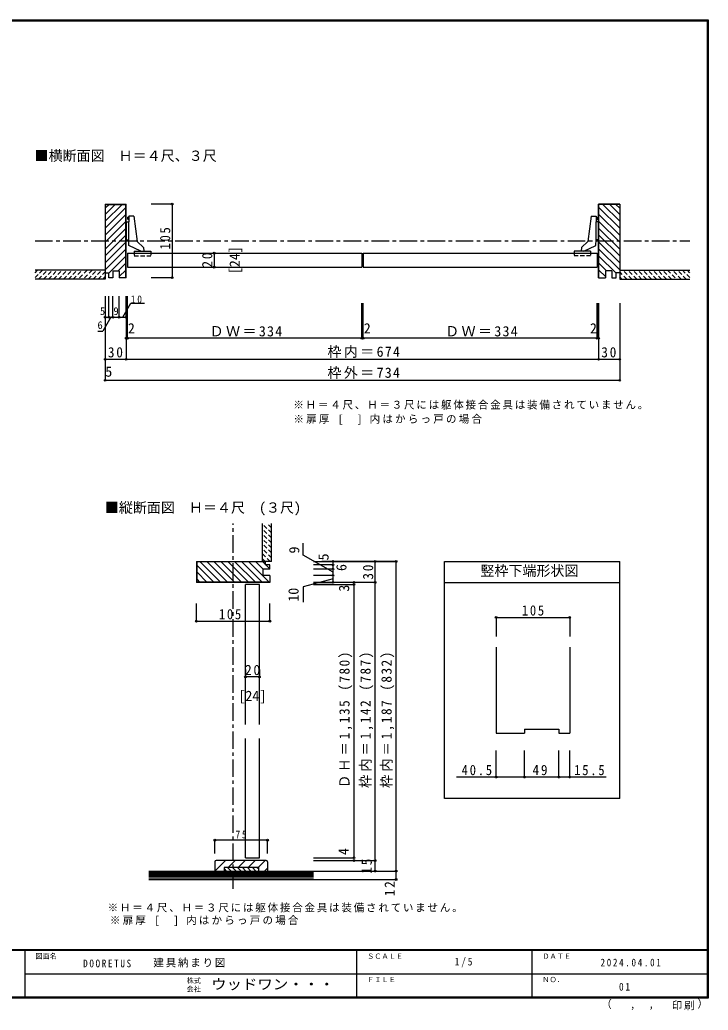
# Model space of a CAD drawing. Units: millimetres, scale not verified. Extents: x -973 to 977, y -718 to 696.
# Drawn here: x -5 to 977, y -718 to 696 of the extents above; entities that cross this region are included whole.
import ezdxf
from ezdxf.enums import TextEntityAlignment as Align

# ---------------------------------------------------------------- set-up
doc = ezdxf.new("R2010")
doc.units = ezdxf.units.MM
doc.header["$LTSCALE"] = 5
doc.header["$PDMODE"] = 32
doc.header["$PDSIZE"] = 2.5
doc.linetypes.add('CHAIN1', pattern=[8, 5, -1, 1, -1])
doc.linetypes.add('DASHED1', pattern=[1.8, 1.2, -0.6])
for name, color, linetype in [('0-0_補助線', 3, 'Continuous'), ('0-1_通り芯', 4, 'CHAIN1'), ('0-3_仕上げ', 2, 'Continuous'), ('0-4_枠', 3, 'Continuous'), ('0-6_扉', 6, 'Continuous'), ('0-7_金物', 7, 'Continuous'), ('0-A_文字', 7, 'Continuous'), ('0-B_寸法', 7, 'Continuous'), ('0-C_ハッチ', 4, 'Continuous'), ('F-0_補助線', 7, 'Continuous'), ('F-1_枠', 6, 'Continuous'), ('F-A_文字', 7, 'Continuous')]:
    doc.layers.add(name, color=color, linetype=linetype)
doc.styles.add('ＭＳ ゴシック', font='')
doc.styles.get('ＭＳ ゴシック').set_extended_font_data('MS Gothic')

msp = doc.modelspace()

# ---------------------------------------------------------------- linework, layer by layer
at = {"layer": '0-0_補助線'}
for p, q in [((600.369, -77.213), (850.369, -77.213)), ((600.369, -415.718), (600.369, -77.213)), ((850.369, -415.718), (850.369, -77.213)), ((600.369, -107.213), (850.369, -107.213)), ((674.054, -199.822), (674.054, -322.188)), ((779.054, -199.822), (779.054, -322.188)), ((674.054, -322.188), (714.554, -322.188)), ((714.554, -316.488), (763.554, -316.488)), ((714.554, -316.488), (714.554, -322.188)), ((763.554, -316.488), (763.554, -322.188)), ((763.554, -322.188), (779.054, -322.188)), ((850.369, -415.718), (600.369, -415.718)), ((287.843, -504.214), (272.843, -519.214)), ((272.869, -506.214), (272.869, -519.214)), ((345.869, -504.214), (274.869, -504.214)), ((301.985, -504.214), (291.985, -514.214)), ((316.127, -504.214), (306.127, -514.214)), ((330.269, -504.214), (320.269, -514.214)), ((344.411, -504.214), (334.411, -514.214)), ((347.869, -506.214), (347.869, -519.214)), ((347.869, -514.898), (343.553, -519.214))]:
    msp.add_line(p, q, dxfattribs=at)
at = {"layer": '0-0_補助線', "color": 4}
for p, q in [((674.054, -157.201), (779.054, -157.201)), ((674.054, -157.201), (674.054, -184.335)), ((779.054, -157.201), (779.054, -184.335)), ((674.054, -385.038), (674.054, -347.279)), ((714.554, -385.038), (714.554, -347.279)), ((763.554, -385.038), (763.554, -347.279)), ((779.054, -385.038), (779.054, -347.279)), ((714.554, -385.038), (617.591, -385.038)), ((763.554, -385.038), (714.554, -385.038)), ((831.057, -385.038), (763.554, -385.038))]:
    msp.add_line(p, q, dxfattribs=at)
at = {"layer": '0-0_補助線', "color": 7}
for p, q in [((285.869, -516.205), (288.878, -519.214)), ((290.949, -514.214), (295.949, -519.214)), ((298.02, -514.214), (303.02, -519.214)), ((305.091, -514.214), (310.091, -519.214)), ((312.162, -514.214), (317.162, -519.214)), ((319.233, -514.214), (324.233, -519.214)), ((326.304, -514.214), (331.304, -519.214)), ((333.375, -514.214), (334.869, -515.708)), ((334.869, -514.214), (334.869, -519.214))]:
    msp.add_line(p, q, dxfattribs=at)
msp.add_lwpolyline([(334.869, -514.214), (285.869, -514.214), (285.869, -519.214)], dxfattribs=at)
at = {"layer": '0-0_補助線'}
for centre, start, end in [((274.869, -506.214), 90, 180), ((345.869, -506.214), 0, 90)]:
    msp.add_arc(centre, 2, start, end, dxfattribs=at)
at = {"layer": '0-0_補助線', "color": 7}
for p in [(674.054, -157.201), (779.054, -157.201), (674.054, -385.038), (714.554, -385.038), (763.554, -385.038), (779.054, -385.038)]:
    msp.add_point(p, dxfattribs=at)
at = {"layer": '0-1_通り芯'}
for p, q in [((16.369, 380.25), (950.369, 380.25)), ((298.869, -544.796), (298.869, -23.214))]:
    msp.add_line(p, q, dxfattribs=at)
at = {"layer": '0-3_仕上げ'}
for p, q in [((116.369, 338.25), (16.369, 338.25)), ((116.369, 325.75), (16.369, 325.75)), ((116.369, 338.25), (116.369, 325.75)), ((850.369, 338.25), (950.369, 338.25)), ((850.369, 338.25), (850.369, 325.75)), ((850.369, 325.75), (950.369, 325.75)), ((340.869, -77.214), (340.869, -23.214)), ((353.369, -77.214), (353.369, -23.214)), ((353.369, -77.214), (340.869, -77.214)), ((178.369, -519.214), (413.369, -519.214)), ((178.369, -531.214), (413.369, -531.214))]:
    msp.add_line(p, q, dxfattribs=at)
at = {"layer": '0-3_仕上げ', "color": 7}
for p, q in [((178.369, -521.214), (413.369, -521.214)), ((178.369, -523.214), (413.369, -523.214)), ((413.369, -525.214), (178.369, -525.214)), ((413.369, -527.214), (178.369, -527.214)), ((413.369, -529.214), (178.369, -529.214))]:
    msp.add_line(p, q, dxfattribs=at)
at = {"layer": '0-4_枠'}
for p, q in [((116.369, 432.75), (146.369, 432.75)), ((116.369, 432.75), (116.369, 334.75)), ((116.369, 432.25), (145.869, 432.25)), ((145.869, 327.75), (145.869, 432.25)), ((146.369, 327.75), (146.369, 432.75)), ((820.369, 327.75), (820.369, 432.75)), ((850.369, 432.75), (820.369, 432.75)), ((820.869, 327.75), (820.869, 432.25)), ((850.369, 432.25), (820.869, 432.25)), ((850.369, 432.75), (850.369, 334.75)), ((116.369, 334.75), (121.369, 334.75)), ((121.369, 327.75), (121.369, 334.75)), ((127.369, 327.75), (121.369, 327.75)), ((127.369, 337.75), (136.369, 337.75)), ((127.369, 337.75), (127.369, 327.75)), ((136.369, 337.75), (136.369, 327.75)), ((146.369, 327.75), (136.369, 327.75)), ((820.369, 327.75), (830.369, 327.75)), ((839.369, 337.75), (830.369, 337.75)), ((830.369, 337.75), (830.369, 327.75)), ((839.369, 337.75), (839.369, 327.75)), ((839.369, 327.75), (845.369, 327.75)), ((845.369, 327.75), (845.369, 334.75)), ((850.369, 334.75), (845.369, 334.75)), ((246.369, -77.214), (344.369, -77.214)), ((246.369, -77.214), (246.369, -107.214)), ((246.869, -77.214), (246.869, -106.714)), ((344.369, -77.214), (344.369, -82.214)), ((341.369, -88.214), (341.369, -97.214)), ((351.369, -88.214), (341.369, -88.214)), ((351.369, -97.214), (341.369, -97.214)), ((351.369, -97.214), (351.369, -107.214)), ((351.369, -107.214), (246.369, -107.214)), ((351.369, -106.714), (246.869, -106.714)), ((272.869, -519.214), (347.869, -519.214))]:
    msp.add_line(p, q, dxfattribs=at)
msp.add_lwpolyline([(351.369, -88.214), (351.369, -82.214), (344.369, -82.214)], dxfattribs=at)
at = {"layer": '0-6_扉'}
for p, q in [((148.369, 362.75), (482.369, 362.75)), ((148.369, 362.75), (148.369, 342.75)), ((482.369, 362.75), (482.369, 342.75)), ((484.369, 362.75), (818.369, 362.75)), ((484.369, 362.75), (484.369, 342.75)), ((818.369, 362.75), (818.369, 342.75)), ((148.369, 342.75), (482.369, 342.75)), ((484.369, 342.75), (818.369, 342.75)), ((316.37, -310.214), (316.37, -110.214)), ((336.37, -110.214), (316.37, -110.214)), ((336.37, -310.214), (336.37, -110.214)), ((316.37, -500.214), (316.37, -330.214))]:
    msp.add_line(p, q, dxfattribs=at)
msp.add_lwpolyline([(316.37, -500.214), (336.37, -500.214), (336.37, -330.214)], dxfattribs=at)
at = {"layer": '0-7_金物'}
for p, q in [((148.351, 413.853), (148.136, 411.06)), ((149.563, 410.822), (148.136, 411.06)), ((148.351, 413.853), (149.979, 415.073)), ((149.563, 412.034), (150.031, 412.268)), ((149.563, 410.822), (149.563, 412.034)), ((149.97, 415.541), (150.119, 407.491)), ((156.97, 415.492), (149.97, 415.541)), ((156.97, 415.492), (161.89, 379.501)), ((809.768, 415.492), (804.848, 379.501)), ((809.768, 415.492), (816.768, 415.541)), ((816.768, 415.541), (816.619, 407.491)), ((817.175, 412.034), (816.708, 412.268)), ((818.387, 413.853), (816.76, 415.073)), ((817.175, 410.822), (817.175, 412.034)), ((817.175, 410.822), (818.602, 411.06)), ((818.387, 413.853), (818.602, 411.06)), ((146.369, 407.491), (150.119, 407.491)), ((146.369, 407.491), (146.369, 381.591)), ((150.119, 381.591), (150.119, 407.491)), ((816.619, 381.591), (816.619, 407.491)), ((820.369, 407.491), (816.619, 407.491)), ((820.369, 407.491), (820.369, 381.591)), ((150.17, 373.734), (150.119, 382.041)), ((816.568, 373.734), (816.619, 382.041)), ((146.369, 381.591), (150.122, 381.591)), ((167.348, 365.75), (150.17, 373.734)), ((161.89, 379.501), (170.983, 370.812)), ((170.983, 370.812), (171.224, 365.75)), ((795.755, 370.812), (795.514, 365.75)), ((804.848, 379.501), (795.755, 370.812)), ((799.39, 365.75), (816.568, 373.734)), ((820.369, 381.591), (816.616, 381.591)), ((157.762, 365.75), (181.312, 365.75)), ((808.977, 365.75), (785.427, 365.75))]:
    msp.add_line(p, q, dxfattribs=at)
at = {"layer": '0-7_金物', "linetype": 'DASHED1'}
for p, q in [((157.762, 365.75), (157.762, 358.76)), ((157.762, 358.76), (181.312, 358.76)), ((181.312, 365.75), (181.312, 358.76)), ((785.427, 365.75), (785.427, 358.76)), ((808.977, 358.76), (785.427, 358.76)), ((808.977, 365.75), (808.977, 358.76))]:
    msp.add_line(p, q, dxfattribs=at)
at = {"layer": '0-A_文字', "color": 4}
for p, q in [((441.369, -82.213), (413.369, -82.213)), ((441.369, -88.213), (413.369, -88.213)), ((441.369, -97.213), (413.369, -97.213)), ((441.369, -102.213), (398.796, -113.621)), ((413.369, -107.213), (441.369, -107.213)), ((441.369, -107.214), (413.369, -107.214)), ((398.796, -113.621), (398.796, -135.489))]:
    msp.add_line(p, q, dxfattribs=at)
msp.add_lwpolyline([(441.369, -92.713), (398.796, -68.134), (398.796, -51.284)], dxfattribs=at)
at = {"layer": '0-A_文字'}
for p in [(441.369, -77.213), (441.369, -82.213), (441.369, -88.213), (441.369, -97.213), (441.369, -107.213), (441.369, -107.214)]:
    msp.add_point(p, dxfattribs=at)
at = {"layer": '0-B_寸法', "color": 4}
for p, q in [((211.803, 432.75), (181.803, 432.75)), ((211.803, 432.75), (211.803, 327.75)), ((259.961, 362.75), (271.855, 362.75)), ((271.855, 362.75), (271.855, 342.75)), ((259.961, 342.75), (271.855, 342.75)), ((211.803, 327.75), (181.803, 327.75)), ((116.369, 301.25), (116.369, 181.25)), ((121.369, 271.25), (121.369, 301.25)), ((127.369, 271.25), (127.369, 301.25)), ((136.369, 271.25), (136.369, 301.25)), ((146.369, 271.25), (146.369, 301.25)), ((148.369, 241.25), (148.369, 301.25)), ((141.369, 271.25), (152.916, 291.25)), ((146.369, 291.25), (146.369, 211.25)), ((152.916, 291.25), (172.26, 291.25)), ((482.369, 241.25), (482.369, 291.25)), ((484.369, 241.25), (484.369, 291.25)), ((818.369, 241.25), (818.369, 291.25)), ((820.369, 241.25), (820.369, 291.25)), ((820.369, 291.25), (820.369, 211.25)), ((850.369, 291.25), (850.369, 181.25)), ((124.369, 271.25), (112.822, 251.25)), ((116.369, 271.25), (146.369, 271.25)), ((105.711, 251.25), (112.822, 251.25)), ((820.369, 241.25), (146.369, 241.25)), ((116.369, 211.25), (850.369, 211.25)), ((116.369, 181.25), (850.369, 181.25)), ((413.369, -77.214), (531.369, -77.214)), ((531.369, -77.213), (425.369, -77.213)), ((441.369, -107.213), (441.369, -77.213)), ((501.369, -519.214), (501.369, -77.214)), ((531.369, -531.214), (531.369, -77.214)), ((501.369, -107.214), (413.369, -107.214)), ((413.369, -110.214), (471.369, -110.214)), ((471.369, -504.214), (471.369, -107.214)), ((246.369, -162.545), (246.369, -137.174)), ((351.369, -162.545), (351.369, -137.174)), ((246.369, -162.545), (351.369, -162.545)), ((316.37, -231.298), (316.37, -242.214)), ((336.37, -231.298), (336.37, -242.214)), ((336.37, -242.214), (316.37, -242.214)), ((272.869, -494.296), (272.869, -475.159)), ((347.869, -475.159), (272.869, -475.159)), ((347.869, -494.296), (347.869, -475.159)), ((413.369, -500.214), (471.369, -500.214)), ((413.369, -504.214), (501.369, -504.214)), ((411.369, -519.214), (501.369, -519.214)), ((471.369, -519.214), (531.369, -519.214)), ((411.369, -531.214), (531.369, -531.214))]:
    msp.add_line(p, q, dxfattribs=at)
at = {"layer": '0-B_寸法'}
for p in [(211.803, 432.75), (271.855, 362.75), (271.855, 342.75), (211.803, 327.75), (116.369, 271.25), (121.369, 271.25), (127.369, 271.25), (136.369, 271.25), (146.369, 271.25), (146.369, 241.25), (148.369, 241.25), (482.369, 241.25), (484.369, 241.25), (818.369, 241.25), (820.369, 241.25), (116.369, 211.25), (146.369, 211.25), (820.369, 211.25), (850.369, 211.25), (116.369, 181.25), (850.369, 181.25), (501.369, -77.214), (531.369, -77.213), (531.369, -77.214), (471.369, -107.214), (471.369, -110.214), (501.369, -107.214), (246.369, -162.545), (351.369, -162.545), (316.37, -242.214), (336.37, -242.214), (272.869, -475.159), (347.869, -475.159), (471.369, -500.214), (471.369, -504.214), (501.369, -504.214), (501.369, -504.214), (501.369, -519.214), (501.369, -519.214), (531.369, -519.214), (531.369, -531.214)]:
    msp.add_point(p, dxfattribs=at)
at = {"layer": '0-C_ハッチ'}
for p, q in [((116.369, 408.201), (140.418, 432.25)), ((116.369, 418.1), (130.519, 432.25)), ((116.369, 426.838), (121.781, 432.25)), ((116.369, 398.301), (145.869, 427.801)), ((850.369, 398.301), (820.869, 427.801)), ((850.369, 408.201), (826.32, 432.25)), ((850.369, 418.1), (836.219, 432.25)), ((850.369, 426.838), (844.957, 432.25)), ((116.369, 388.402), (145.869, 417.902)), ((850.369, 388.402), (820.869, 417.902)), ((116.369, 378.502), (145.869, 408.002)), ((116.369, 368.603), (145.869, 398.103)), ((850.369, 378.502), (820.869, 408.002)), ((850.369, 368.603), (820.869, 398.103)), ((116.369, 358.703), (145.869, 388.203)), ((850.369, 358.703), (820.869, 388.203)), ((116.369, 348.804), (145.869, 378.304)), ((116.369, 338.904), (145.869, 368.404)), ((850.369, 348.804), (820.869, 378.304)), ((850.369, 338.904), (820.869, 368.404)), ((145.869, 358.505), (121.369, 334.005)), ((820.869, 358.505), (845.369, 334.005)), ((135.014, 337.75), (145.869, 348.605)), ((831.724, 337.75), (820.869, 348.605)), ((145.869, 338.706), (136.369, 329.206)), ((820.869, 338.706), (830.369, 329.206)), ((271.641, -107.214), (246.869, -82.442)), ((281.54, -107.214), (251.54, -77.214)), ((291.44, -107.214), (261.44, -77.214)), ((301.339, -107.214), (271.339, -77.214)), ((311.239, -107.214), (281.239, -77.214)), ((321.138, -107.214), (291.138, -77.214)), ((331.038, -107.214), (301.038, -77.214)), ((340.937, -107.214), (310.937, -77.214)), ((350.837, -107.214), (320.837, -77.214)), ((341.736, -88.214), (330.736, -77.214)), ((340.636, -77.214), (344.369, -80.947)), ((345.636, -82.214), (351.369, -87.947)), ((261.741, -107.214), (246.869, -92.341)), ((351.369, -97.846), (350.736, -97.214)), ((251.842, -107.214), (246.869, -102.241))]:
    msp.add_line(p, q, dxfattribs=at)
at = {"layer": '0-C_ハッチ', "linetype": 'DASHED1'}
for p, q in [((16.369, 327.827), (26.793, 338.25)), ((16.369, 334.898), (19.722, 338.25)), ((21.364, 325.75), (33.864, 338.25)), ((28.435, 325.75), (40.935, 338.25)), ((35.506, 325.75), (48.006, 338.25)), ((42.577, 325.75), (55.077, 338.25)), ((49.648, 325.75), (62.148, 338.25)), ((56.719, 325.75), (69.219, 338.25)), ((63.79, 325.75), (76.29, 338.25)), ((70.861, 325.75), (83.361, 338.25)), ((90.432, 338.25), (77.932, 325.75)), ((97.503, 338.25), (85.003, 325.75)), ((92.074, 325.75), (104.574, 338.25)), ((99.145, 325.75), (111.645, 338.25)), ((106.216, 325.75), (116.369, 335.903)), ((113.287, 325.75), (116.369, 328.831)), ((860.522, 325.75), (850.369, 335.903)), ((853.451, 325.75), (850.369, 328.831)), ((867.593, 325.75), (855.093, 338.25)), ((874.664, 325.75), (862.164, 338.25)), ((881.735, 325.75), (869.235, 338.25)), ((888.806, 325.75), (876.306, 338.25)), ((895.877, 325.75), (883.377, 338.25)), ((902.948, 325.75), (890.448, 338.25)), ((910.019, 325.75), (897.519, 338.25)), ((917.09, 325.75), (904.59, 338.25)), ((924.161, 325.75), (911.661, 338.25)), ((918.732, 338.25), (931.232, 325.75)), ((938.304, 325.75), (925.804, 338.25)), ((945.375, 325.75), (932.875, 338.25)), ((950.369, 327.827), (939.946, 338.25)), ((950.369, 334.898), (947.017, 338.25)), ((353.369, -36.554), (340.869, -24.054)), ((353.369, -29.483), (347.1, -23.214)), ((353.369, -43.625), (340.869, -31.125)), ((353.369, -50.696), (340.869, -38.196)), ((353.369, -57.767), (340.869, -45.267)), ((353.369, -64.838), (340.869, -52.338)), ((353.369, -71.909), (340.869, -59.409)), ((351.602, -77.214), (340.869, -66.48)), ((344.531, -77.214), (340.869, -73.551))]:
    msp.add_line(p, q, dxfattribs=at)
at = {"layer": 'F-1_枠'}
for p, q in [((-973.347, 695.833), (976.653, 695.833)), ((-973.347, 695), (976.653, 695)), ((-973.347, 694.167), (976.653, 694.167)), ((974.986, 695.833), (974.986, -700.833)), ((975.82, 695.833), (975.82, -700.833)), ((976.653, 695.833), (976.653, -700.833)), ((976.653, -631.667), (-973.347, -631.667)), ((976.653, -632.5), (-973.347, -632.5)), ((1.653, -632.5), (1.653, -699.167)), ((474.986, -632.5), (474.986, -699.167)), ((724.986, -632.5), (724.986, -699.167)), ((1.653, -665.833), (974.986, -665.834)), ((976.653, -699.167), (-973.347, -699.167)), ((976.653, -700), (-973.347, -700)), ((976.653, -700.833), (-973.347, -700.833))]:
    msp.add_line(p, q, dxfattribs=at)

# ---------------------------------------------------------------- texts
at = {"layer": '0-0_補助線', "color": 7, "style": 'ＭＳ ゴシック'}
msp.add_text('竪枠下端形状図', height=14.66, dxfattribs=at).set_placement((651.619, -102.213), align=Align.BOTTOM_LEFT)
at = {"layer": '0-0_補助線', "color": 7, "char_height": 14.66, "attachment_point": 7, "style": 'ＭＳ ゴシック'}
for s, insert in [('\\T1.27;\\W0.9;105', (710.864, -154.701)), ('\\T1.28;\\W0.9;40.5', (624.904, -382.538)), ('\\T1.27;\\W0.95;49', (725.929, -382.538)), ('\\T1.28;\\W0.9;15.5', (785.439, -382.538))]:
    msp.add_mtext(s, dxfattribs=dict(at, insert=insert))
at = {"layer": '0-A_文字', "style": 'ＭＳ ゴシック'}
for s, p in [('■横断面図\u3000Ｈ＝４尺、３尺', (15.528, 490.073)), ('■縦断面図\u3000Ｈ＝４尺\u3000(３尺)', (115.833, -12.127)), ('[24]', (306.37, -280.82))]:
    msp.add_text(s, height=14.66, dxfattribs=at).set_placement(p, align=Align.BOTTOM_LEFT)
for s, p in [('[24]', (312.76, 332.75)), ('9', (397.664, -65.951)), ('5', (439.479, -75.844)), ('6', (464.959, -90.971)), ('10', (396.629, -134.799))]:
    msp.add_text(s, height=14.66, rotation=90, dxfattribs=at).set_placement(p, align=Align.BOTTOM_LEFT)
at = {"layer": '0-A_文字', "char_height": 11, "attachment_point": 7, "style": 'ＭＳ ゴシック'}
for insert in [(384.881, 117.989), (123.055, -597.487)]:
    msp.add_mtext('\\T1.21;※扉厚\\~[\\~\\~]\\~内はからっ戸の場合', dxfattribs=dict(at, insert=insert))
at = {"layer": '0-B_寸法', "style": 'ＭＳ ゴシック'}
for s, height, p in [('5', 11, (108.869, 271.25)), ('9', 11, (128.119, 271.25)), ('6', 11, (105.322, 251.25)), ('2', 14.66, (148.656, 243.75)), ('2', 14.66, (485.231, 243.75)), ('2', 14.66, (807.928, 243.75)), ('5', 14.66, (116.421, 181.995))]:
    msp.add_text(s, height=height, dxfattribs=at).set_placement(p, align=Align.BOTTOM_LEFT)
for s, p in [('3', (468.803, -120.427)), ('4', (468.16, -496.358))]:
    msp.add_text(s, height=14.66, rotation=90, dxfattribs=at).set_placement(p, align=Align.BOTTOM_LEFT)
at = {"layer": '0-B_寸法', "char_height": 14.66, "attachment_point": 7, "rotation": 90, "style": 'ＭＳ ゴシック'}
for s, insert in [('\\T1.27;\\W0.9;105', (209.303, 368)), ('\\T1.27;\\W0.95;20', (269.355, 342.125)), ('\\T1.27;\\W0.95;30', (498.869, -103.3)), ('\\T1.22;\\W0.95;ＤＨ＝1,135\\~(780)', (468.869, -400.714)), ('\\T1.22;\\W0.95;枠内＝1,142\\~(787)', (498.869, -400.714)), ('\\T1.22;\\W0.95;枠内＝1,187\\~(832)', (528.869, -400.714)), ('\\T1.27;\\W0.95;15', (496.862, -523.037)), ('\\T1.27;\\W0.95;12', (529.549, -555.164))]:
    msp.add_mtext(s, dxfattribs=dict(at, insert=insert))
at = {"layer": '0-B_寸法', "attachment_point": 7, "style": 'ＭＳ ゴシック'}
for s, insert, char_height in [('\\T1.36;\\W0.9;10', (152.916, 291.25), 11), ('\\T1.17;ＤＷ＝334', (265.369, 243.75), 14.66), ('\\T1.17;ＤＷ＝334', (601.369, 243.75), 14.66), ('\\T1.27;\\W0.95;30', (120.119, 213.75), 14.66), ('\\T1.17;枠内＝674', (433.369, 213.25), 14.66), ('\\T1.27;\\W0.95;30', (824.119, 213.75), 14.66), ('\\T1.17;枠外＝734', (433.369, 183.25), 14.66), ('\\T1.17;※Ｈ＝４尺、Ｈ＝３尺には躯体接合金具は装備されていません。', (384.725, 139.5), 11), ('\\T1.27;\\W0.9;105', (278.619, -160.045), 14.66), ('\\T1.27;\\W0.95;20', (315.87, -239.714), 14.66), ('\\T1.36;\\W0.9;75', (302.244, -472.659), 11), ('\\T1.17;※Ｈ＝４尺、Ｈ＝３尺には躯体接合金具は装備されていません。', (119.791, -578.198), 11)]:
    msp.add_mtext(s, dxfattribs=dict(at, insert=insert, char_height=char_height))
at = {"layer": 'F-0_補助線', "char_height": 11, "attachment_point": 7, "style": 'ＭＳ ゴシック'}
for s, insert in [('\\T1.39;\\W0.85;DOORETUS', (84.986, -656.798)), ('\\T1.17;建具納まり図', (185.035, -656.798))]:
    msp.add_mtext(s, dxfattribs=dict(at, insert=insert))
at = {"layer": 'F-A_文字', "style": 'ＭＳ ゴシック'}
for s, height, p in [('図面名', 7.331, (16.653, -646.667)), ('ＳＣＡＬＥ', 7.331, (489.986, -646.667)), ('ＤＡＴＥ', 7.331, (739.986, -646.667)), ('株式', 7.331, (232.486, -681.5)), ('ＦＩＬＥ', 7.331, (489.986, -680)), ('ＮＯ．', 7.331, (739.986, -680.001)), ('会社', 7.331, (232.486, -693.5)), ('（', 11, (823.992, -718.052)), ('）', 11, (961.387, -717.355)), (',', 11, (865.199, -718.052)), (',', 11, (891.686, -717.588))]:
    msp.add_text(s, height=height, dxfattribs=at).set_placement(p, align=Align.BOTTOM_LEFT)
at = {"layer": 'F-A_文字', "style": 'ＭＳ ゴシック', "width": 1.1}
msp.add_text('ウッドワン・・・', height=14.66, dxfattribs=at).set_placement((267.486, -692.5), align=Align.BOTTOM_LEFT)
at = {"layer": 'F-A_文字', "char_height": 11, "attachment_point": 7, "style": 'ＭＳ ゴシック'}
for s, insert in [('\\T1.38;\\W0.9;1/5', (614.986, -656.667)), ('\\T1.39;\\W0.85;2024.04.01', (823.111, -655.417)), ('\\T1.36;\\W0.9;01', (849.361, -690.001)), ('\\T1.17;印刷', (924.678, -717.82))]:
    msp.add_mtext(s, dxfattribs=dict(at, insert=insert))

doc.saveas('drawing.dxf')
